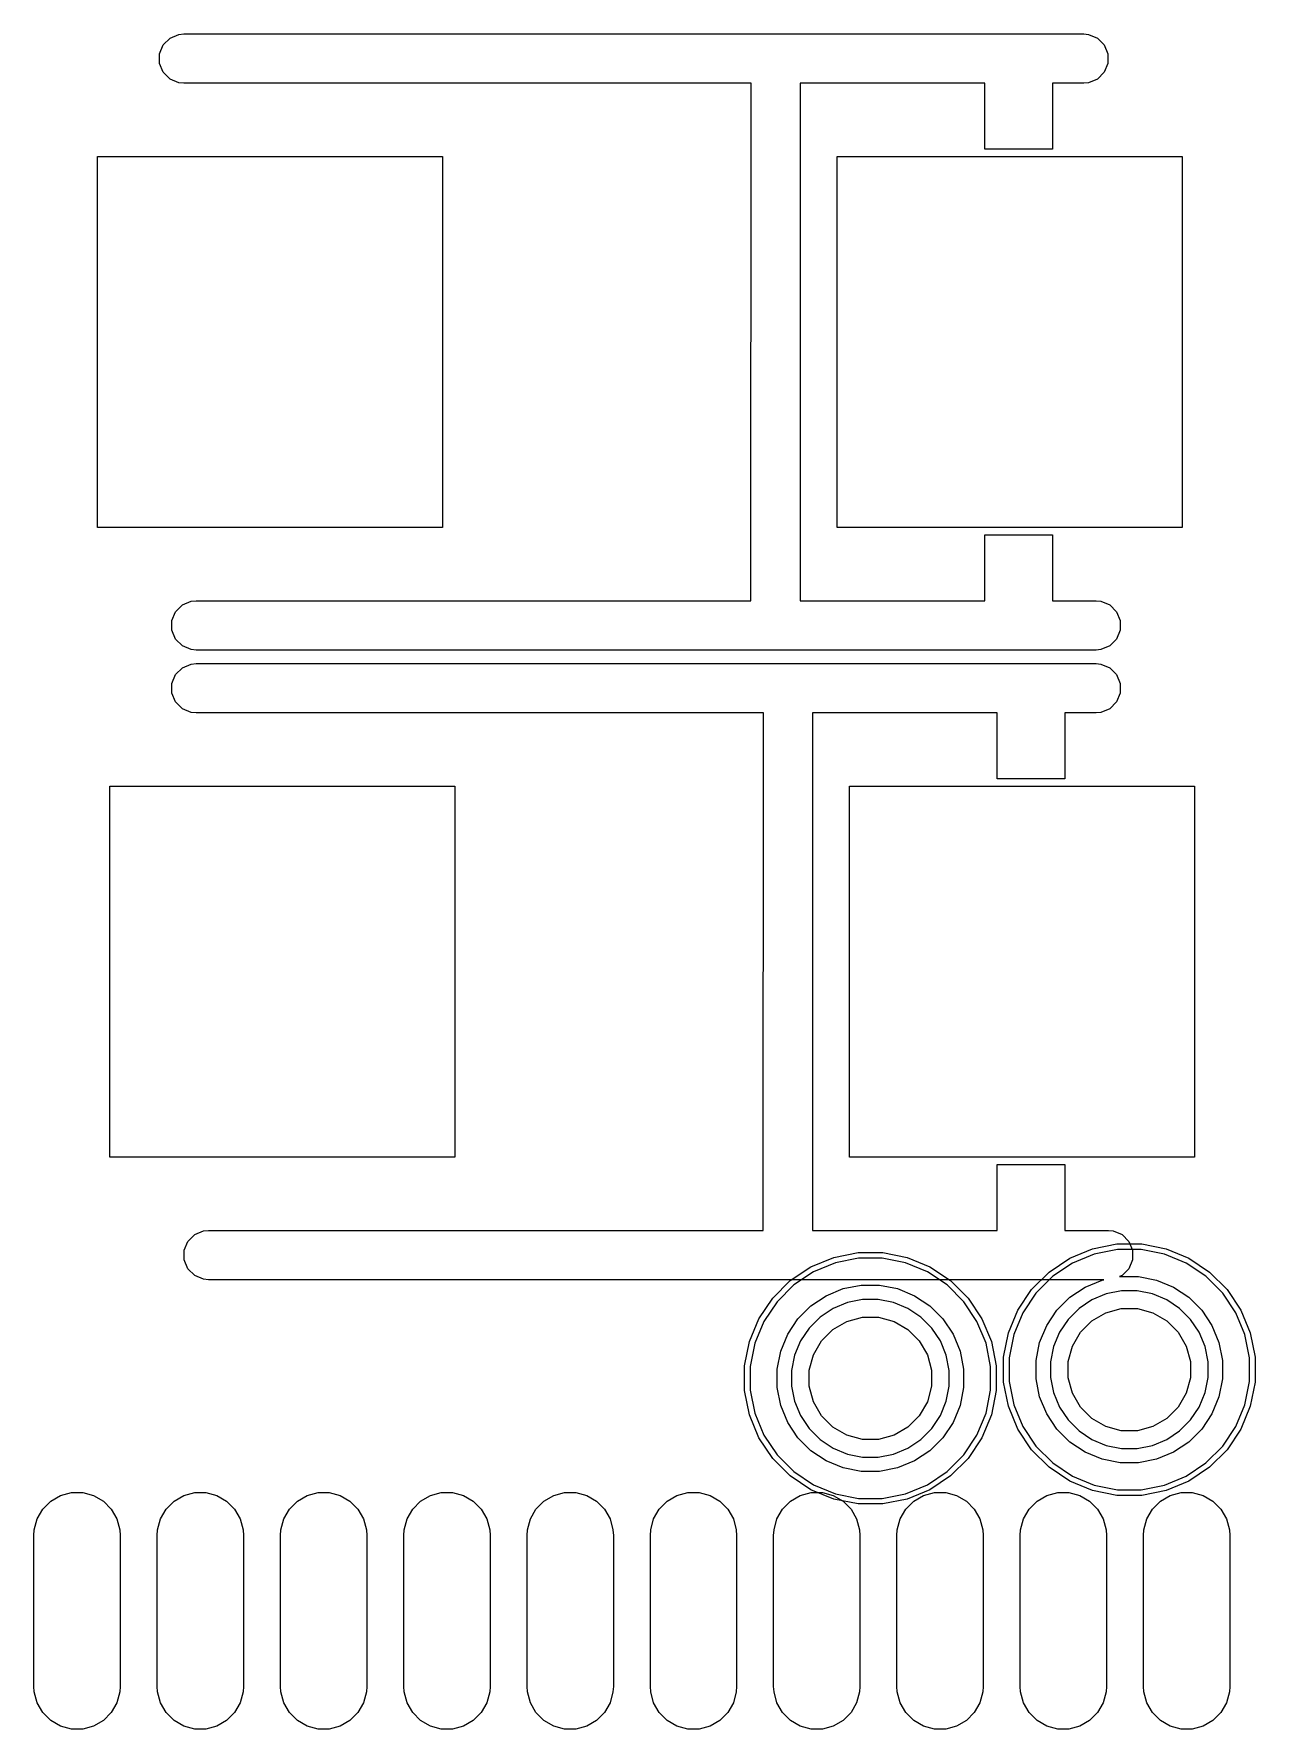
# Model space of a CAD drawing. Extents: x 76 to 193, y -170 to -23.
# Drawn here: x 145.38 to 155.28, y -130.95 to -117.2 of the extents above; entities that cross this region are included whole.
import ezdxf

# ---------------------------------------------------------------- set-up
doc = ezdxf.new("R2010")
doc.units = 0
doc.layers.add('BLACK', color=7, linetype='CONTINUOUS')

msp = doc.modelspace()

# ---------------------------------------------------------------- linework, layer by layer
at = {"layer": 'BLACK', "linetype": 'Continuous'}
for p, q in [((146.483386, -117.229276), (146.555482, -117.199413)), ((146.555482, -117.199413), (146.5945, -117.19557)), ((146.5945, -117.19557), (153.8945, -117.19557)), ((153.8945, -117.19557), (153.933518, -117.199413)), ((153.933518, -117.199413), (154.005614, -117.229276)), ((146.398343, -117.356552), (146.428206, -117.284456)), ((146.428206, -117.284456), (146.483386, -117.229276)), ((154.005614, -117.229276), (154.060794, -117.284456)), ((154.060794, -117.284456), (154.090657, -117.356552)), ((146.398343, -117.434588), (146.398343, -117.356552)), ((146.428206, -117.506684), (146.398343, -117.434588)), ((154.090657, -117.434588), (154.060794, -117.506684)), ((154.090657, -117.356552), (154.090657, -117.434588)), ((146.483386, -117.561864), (146.428206, -117.506684)), ((146.555482, -117.591727), (146.483386, -117.561864)), ((146.5945, -117.59557), (146.555482, -117.591727)), ((151.195935, -117.59557), (146.5945, -117.59557)), ((151.194565, -121.79557), (151.195935, -117.59557)), ((151.595935, -117.59557), (151.594565, -121.79557)), ((153.0925, -117.59557), (151.595935, -117.59557)), ((153.0925, -118.13057), (153.0925, -117.59557)), ((153.8945, -117.59557), (153.6425, -117.59557)), ((153.6425, -117.59557), (153.6425, -118.13057)), ((153.933518, -117.591727), (153.8945, -117.59557)), ((154.005614, -117.561864), (153.933518, -117.591727)), ((154.060794, -117.506684), (154.005614, -117.561864)), ((153.6425, -118.13057), (153.0925, -118.13057)), ((145.895, -121.20057), (145.895, -118.19057)), ((145.895, -118.19057), (148.694, -118.19057)), ((145.895, -121.20057), (145.895, -118.19057)), ((145.895, -118.19057), (148.694, -118.19057)), ((148.694, -118.19057), (148.694, -121.20057)), ((148.694, -118.19057), (148.694, -121.20057)), ((151.895, -121.20057), (151.895, -118.19057)), ((151.895, -118.19057), (154.694, -118.19057)), ((151.895, -121.20057), (151.895, -118.19057)), ((151.895, -118.19057), (154.694, -118.19057)), ((154.694, -118.19057), (154.694, -121.20057)), ((154.694, -118.19057), (154.694, -121.20057)), ((148.694, -121.20057), (145.895, -121.20057)), ((148.694, -121.20057), (145.895, -121.20057)), ((154.694, -121.20057), (151.895, -121.20057)), ((154.694, -121.20057), (151.895, -121.20057)), ((153.0925, -121.79557), (153.0925, -121.26057)), ((153.0925, -121.26057), (153.6425, -121.26057)), ((153.6425, -121.26057), (153.6425, -121.79557)), ((146.498343, -121.956552), (146.528206, -121.884456)), ((146.528206, -121.884456), (146.583386, -121.829276)), ((146.583386, -121.829276), (146.655482, -121.799413)), ((146.655482, -121.799413), (146.6945, -121.79557)), ((146.6945, -121.79557), (151.194565, -121.79557)), ((151.594565, -121.79557), (153.0925, -121.79557)), ((153.6425, -121.79557), (153.9945, -121.79557)), ((153.9945, -121.79557), (154.033518, -121.799413)), ((154.033518, -121.799413), (154.105614, -121.829276)), ((154.105614, -121.829276), (154.160794, -121.884456)), ((154.160794, -121.884456), (154.190657, -121.956552)), ((146.498343, -122.034588), (146.498343, -121.956552)), ((154.190657, -121.956552), (154.190657, -122.034588)), ((146.528206, -122.106684), (146.498343, -122.034588)), ((146.583386, -122.161864), (146.528206, -122.106684)), ((146.655482, -122.191727), (146.583386, -122.161864)), ((154.105614, -122.161864), (154.033518, -122.191727)), ((154.160794, -122.106684), (154.105614, -122.161864)), ((154.190657, -122.034588), (154.160794, -122.106684)), ((146.6945, -122.19557), (146.655482, -122.191727)), ((153.9945, -122.19557), (146.6945, -122.19557)), ((154.033518, -122.191727), (153.9945, -122.19557)), ((146.498343, -122.466552), (146.528206, -122.394456)), ((146.528206, -122.394456), (146.583386, -122.339276)), ((146.583386, -122.339276), (146.655482, -122.309413)), ((146.655482, -122.309413), (146.6945, -122.30557)), ((146.6945, -122.30557), (153.9945, -122.30557)), ((153.9945, -122.30557), (154.033518, -122.309413)), ((154.033518, -122.309413), (154.105614, -122.339276)), ((154.105614, -122.339276), (154.160794, -122.394456)), ((154.160794, -122.394456), (154.190657, -122.466552)), ((146.498343, -122.544588), (146.498343, -122.466552)), ((146.528206, -122.616684), (146.498343, -122.544588)), ((154.190657, -122.544588), (154.160794, -122.616684)), ((154.190657, -122.466552), (154.190657, -122.544588)), ((146.583386, -122.671864), (146.528206, -122.616684)), ((146.655482, -122.701727), (146.583386, -122.671864)), ((146.6945, -122.70557), (146.655482, -122.701727)), ((151.295935, -122.70557), (146.6945, -122.70557)), ((151.294565, -126.90557), (151.295935, -122.70557)), ((151.695935, -122.70557), (151.694565, -126.90557)), ((153.1925, -122.70557), (151.695935, -122.70557)), ((153.1925, -123.24057), (153.1925, -122.70557)), ((153.9945, -122.70557), (153.7425, -122.70557)), ((153.7425, -122.70557), (153.7425, -123.24057)), ((154.033518, -122.701727), (153.9945, -122.70557)), ((154.105614, -122.671864), (154.033518, -122.701727)), ((154.160794, -122.616684), (154.105614, -122.671864)), ((153.7425, -123.24057), (153.1925, -123.24057)), ((145.995, -126.31057), (145.995, -123.30057)), ((145.995, -123.30057), (148.794, -123.30057)), ((145.995, -126.31057), (145.995, -123.30057)), ((145.995, -123.30057), (148.794, -123.30057)), ((148.794, -123.30057), (148.794, -126.31057)), ((148.794, -123.30057), (148.794, -126.31057)), ((151.995, -126.31057), (151.995, -123.30057)), ((151.995, -123.30057), (154.794, -123.30057)), ((151.995, -126.31057), (151.995, -123.30057)), ((151.995, -123.30057), (154.794, -123.30057)), ((154.794, -123.30057), (154.794, -126.31057)), ((154.794, -123.30057), (154.794, -126.31057)), ((148.794, -126.31057), (145.995, -126.31057)), ((148.794, -126.31057), (145.995, -126.31057)), ((154.794, -126.31057), (151.995, -126.31057)), ((154.794, -126.31057), (151.995, -126.31057)), ((153.1925, -126.90557), (153.1925, -126.37057)), ((153.1925, -126.37057), (153.7425, -126.37057)), ((153.7425, -126.37057), (153.7425, -126.90557)), ((146.628206, -126.994456), (146.683386, -126.939276)), ((146.683386, -126.939276), (146.755482, -126.909413)), ((146.755482, -126.909413), (146.7945, -126.90557)), ((146.7945, -126.90557), (151.294565, -126.90557)), ((151.694565, -126.90557), (153.1925, -126.90557)), ((153.7425, -126.90557), (154.0945, -126.90557)), ((154.0945, -126.90557), (154.133518, -126.909413)), ((154.133518, -126.909413), (154.205614, -126.939276)), ((154.205614, -126.939276), (154.260794, -126.994456)), ((146.598343, -127.066552), (146.628206, -126.994456)), ((146.598343, -127.144588), (146.598343, -127.066552)), ((151.866958, -127.124706), (152.064032, -127.085506)), ((152.064032, -127.085506), (152.264968, -127.085506)), ((152.264968, -127.085506), (152.462042, -127.124706)), ((153.781318, -127.131601), (153.966958, -127.054706)), ((153.980103, -127.098038), (153.802664, -127.171536)), ((153.966958, -127.054706), (154.164032, -127.015506)), ((154.168471, -127.06057), (153.980103, -127.098038)), ((154.164032, -127.015506), (154.364968, -127.015506)), ((154.360529, -127.06057), (154.168471, -127.06057)), ((154.260794, -126.994456), (154.290657, -127.066552)), ((154.290657, -127.066552), (154.290657, -127.144588)), ((154.548897, -127.098038), (154.360529, -127.06057)), ((154.364968, -127.015506), (154.562042, -127.054706)), ((154.726336, -127.171536), (154.548897, -127.098038)), ((154.562042, -127.054706), (154.747682, -127.131601)), ((146.628206, -127.216684), (146.598343, -127.144588)), ((146.683386, -127.271864), (146.628206, -127.216684)), ((151.514247, -127.313234), (151.681318, -127.201601)), ((151.702664, -127.241536), (151.542973, -127.348238)), ((151.681318, -127.201601), (151.866958, -127.124706)), ((151.880103, -127.168038), (151.702664, -127.241536)), ((152.068471, -127.13057), (151.880103, -127.168038)), ((152.260529, -127.13057), (152.068471, -127.13057)), ((152.448897, -127.168038), (152.260529, -127.13057)), ((152.626336, -127.241536), (152.448897, -127.168038)), ((152.462042, -127.124706), (152.647682, -127.201601)), ((152.786027, -127.348238), (152.626336, -127.241536)), ((152.647682, -127.201601), (152.814753, -127.313234)), ((153.472164, -127.385317), (153.614247, -127.243234)), ((153.614247, -127.243234), (153.781318, -127.131601)), ((153.802664, -127.171536), (153.642973, -127.278238)), ((154.260794, -127.216684), (154.205614, -127.271864)), ((154.290657, -127.144588), (154.260794, -127.216684)), ((154.886027, -127.278238), (154.726336, -127.171536)), ((154.747682, -127.131601), (154.914753, -127.243234)), ((154.914753, -127.243234), (155.056836, -127.385317)), ((146.755482, -127.301727), (146.683386, -127.271864)), ((146.7945, -127.30557), (146.755482, -127.301727)), ((154.057584, -127.30557), (146.7945, -127.30557)), ((151.372164, -127.455317), (151.514247, -127.313234)), ((151.542973, -127.348238), (151.407168, -127.484043)), ((151.806238, -127.43531), (151.943884, -127.378295)), ((151.943884, -127.378295), (152.090007, -127.34923)), ((152.090007, -127.34923), (152.238993, -127.34923)), ((152.238993, -127.34923), (152.385116, -127.378295)), ((152.385116, -127.378295), (152.522762, -127.43531)), ((152.921832, -127.484043), (152.786027, -127.348238)), ((152.814753, -127.313234), (152.956836, -127.455317)), ((153.360531, -127.552388), (153.472164, -127.385317)), ((153.642973, -127.278238), (153.507168, -127.414043)), ((153.782361, -127.448082), (153.906238, -127.36531)), ((153.906238, -127.36531), (154.043884, -127.308295)), ((154.043884, -127.308295), (154.057584, -127.30557)), ((154.205614, -127.271864), (154.18582, -127.280062)), ((154.18582, -127.280062), (154.190007, -127.27923)), ((154.190007, -127.27923), (154.338993, -127.27923)), ((154.338993, -127.27923), (154.485116, -127.308295)), ((154.485116, -127.308295), (154.622762, -127.36531)), ((154.622762, -127.36531), (154.746639, -127.448082)), ((155.021832, -127.414043), (154.886027, -127.278238)), ((155.056836, -127.385317), (155.168469, -127.552388)), ((151.260531, -127.622388), (151.372164, -127.455317)), ((151.407168, -127.484043), (151.300466, -127.643734)), ((151.577012, -127.623431), (151.682361, -127.518082)), ((151.682361, -127.518082), (151.806238, -127.43531)), ((151.977819, -127.490165), (151.861346, -127.538409)), ((152.101465, -127.46557), (151.977819, -127.490165)), ((152.227535, -127.46557), (152.101465, -127.46557)), ((152.351181, -127.490165), (152.227535, -127.46557)), ((152.467654, -127.538409), (152.351181, -127.490165)), ((152.522762, -127.43531), (152.646639, -127.518082)), ((152.646639, -127.518082), (152.751988, -127.623431)), ((153.028534, -127.643734), (152.921832, -127.484043)), ((152.956836, -127.455317), (153.068469, -127.622388)), ((153.507168, -127.414043), (153.400466, -127.573734)), ((153.677012, -127.553431), (153.782361, -127.448082)), ((153.961346, -127.468409), (153.856524, -127.538449)), ((154.077819, -127.420165), (153.961346, -127.468409)), ((154.201465, -127.39557), (154.077819, -127.420165)), ((154.327535, -127.39557), (154.201465, -127.39557)), ((154.451181, -127.420165), (154.327535, -127.39557)), ((154.567654, -127.468409), (154.451181, -127.420165)), ((154.672476, -127.538449), (154.567654, -127.468409)), ((154.746639, -127.448082), (154.851988, -127.553431)), ((155.128534, -127.573734), (155.021832, -127.414043)), ((151.183636, -127.808028), (151.260531, -127.622388)), ((151.300466, -127.643734), (151.226968, -127.821173)), ((151.49424, -127.747308), (151.577012, -127.623431)), ((151.756524, -127.608449), (151.667379, -127.697594)), ((151.861346, -127.538409), (151.756524, -127.608449)), ((151.860119, -127.708893), (151.973158, -127.64363)), ((151.973158, -127.64363), (152.099237, -127.609848)), ((152.099237, -127.609848), (152.229763, -127.609848)), ((152.229763, -127.609848), (152.355842, -127.64363)), ((152.355842, -127.64363), (152.468881, -127.708893)), ((152.572476, -127.608449), (152.467654, -127.538409)), ((152.661621, -127.697594), (152.572476, -127.608449)), ((152.751988, -127.623431), (152.83476, -127.747308)), ((153.102032, -127.821173), (153.028534, -127.643734)), ((153.068469, -127.622388), (153.145364, -127.808028)), ((153.283636, -127.738028), (153.360531, -127.552388)), ((153.400466, -127.573734), (153.326968, -127.751173)), ((153.59424, -127.677308), (153.677012, -127.553431)), ((153.767379, -127.627594), (153.697339, -127.732416)), ((153.856524, -127.538449), (153.767379, -127.627594)), ((153.867823, -127.731189), (153.960119, -127.638893)), ((153.960119, -127.638893), (154.073158, -127.57363)), ((154.073158, -127.57363), (154.199237, -127.539848)), ((154.199237, -127.539848), (154.329763, -127.539848)), ((154.329763, -127.539848), (154.455842, -127.57363)), ((154.455842, -127.57363), (154.568881, -127.638893)), ((154.568881, -127.638893), (154.661177, -127.731189)), ((154.761621, -127.627594), (154.672476, -127.538449)), ((154.831661, -127.732416), (154.761621, -127.627594)), ((154.851988, -127.553431), (154.93476, -127.677308)), ((155.202032, -127.751173), (155.128534, -127.573734)), ((155.168469, -127.552388), (155.245364, -127.738028)), ((151.437225, -127.884954), (151.49424, -127.747308)), ((151.597339, -127.802416), (151.549095, -127.918889)), ((151.667379, -127.697594), (151.597339, -127.802416)), ((151.70256, -127.914228), (151.767823, -127.801189)), ((151.767823, -127.801189), (151.860119, -127.708893)), ((152.468881, -127.708893), (152.561177, -127.801189)), ((152.561177, -127.801189), (152.62644, -127.914228)), ((152.731661, -127.802416), (152.661621, -127.697594)), ((152.779905, -127.918889), (152.731661, -127.802416)), ((152.83476, -127.747308), (152.891775, -127.884954)), ((153.244436, -127.935102), (153.283636, -127.738028)), ((153.326968, -127.751173), (153.2895, -127.939541)), ((153.537225, -127.814954), (153.59424, -127.677308)), ((153.697339, -127.732416), (153.649095, -127.848889)), ((153.80256, -127.844228), (153.867823, -127.731189)), ((154.661177, -127.731189), (154.72644, -127.844228)), ((154.879905, -127.848889), (154.831661, -127.732416)), ((154.93476, -127.677308), (154.991775, -127.814954)), ((155.2395, -127.939541), (155.202032, -127.751173)), ((155.245364, -127.738028), (155.284564, -127.935102)), ((151.144436, -128.005102), (151.183636, -127.808028)), ((151.226968, -127.821173), (151.1895, -128.009541)), ((151.40816, -128.031077), (151.437225, -127.884954)), ((151.549095, -127.918889), (151.5245, -128.042535)), ((151.668778, -128.040307), (151.70256, -127.914228)), ((152.62644, -127.914228), (152.660222, -128.040307)), ((152.8045, -128.042535), (152.779905, -127.918889)), ((152.891775, -127.884954), (152.92084, -128.031077)), ((153.1395, -128.009541), (153.102032, -127.821173)), ((153.145364, -127.808028), (153.184564, -128.005102)), ((153.244436, -127.939541), (153.244436, -127.935102)), ((153.244436, -128.136038), (153.244436, -127.939541)), ((153.2895, -127.939541), (153.2895, -128.131599)), ((153.50816, -127.961077), (153.537225, -127.814954)), ((153.649095, -127.848889), (153.6245, -127.972535)), ((153.768778, -127.970307), (153.80256, -127.844228)), ((154.72644, -127.844228), (154.760222, -127.970307)), ((154.9045, -127.972535), (154.879905, -127.848889)), ((154.991775, -127.814954), (155.02084, -127.961077)), ((155.2395, -128.131599), (155.2395, -127.939541)), ((155.284564, -127.935102), (155.284564, -128.136038)), ((151.144436, -128.009541), (151.144436, -128.005102)), ((151.144436, -128.206038), (151.144436, -128.009541)), ((151.1895, -128.009541), (151.1895, -128.201599)), ((151.40816, -128.042535), (151.40816, -128.031077)), ((151.40816, -128.180063), (151.40816, -128.042535)), ((151.5245, -128.042535), (151.5245, -128.168605)), ((151.668778, -128.170833), (151.668778, -128.040307)), ((152.660222, -128.040307), (152.660222, -128.170833)), ((152.8045, -128.168605), (152.8045, -128.042535)), ((152.92084, -128.031077), (152.92084, -128.180063)), ((153.1395, -128.201599), (153.1395, -128.009541)), ((153.184564, -128.005102), (153.184564, -128.206038)), ((153.50816, -127.972535), (153.50816, -127.961077)), ((153.50816, -128.110063), (153.50816, -127.972535)), ((153.6245, -127.972535), (153.6245, -128.098605)), ((153.768778, -128.100833), (153.768778, -127.970307)), ((154.760222, -127.970307), (154.760222, -128.100833)), ((154.9045, -128.098605), (154.9045, -127.972535)), ((155.02084, -127.961077), (155.02084, -128.110063)), ((151.183636, -128.403112), (151.144436, -128.206038)), ((151.1895, -128.201599), (151.226968, -128.389967)), ((151.437225, -128.326186), (151.40816, -128.180063)), ((151.5245, -128.168605), (151.549095, -128.292251)), ((151.70256, -128.296912), (151.668778, -128.170833)), ((152.660222, -128.170833), (152.62644, -128.296912)), ((152.779905, -128.292251), (152.8045, -128.168605)), ((152.92084, -128.180063), (152.891775, -128.326186)), ((153.102032, -128.389967), (153.1395, -128.201599)), ((153.184564, -128.206038), (153.145364, -128.403112)), ((153.283636, -128.333112), (153.244436, -128.136038)), ((153.2895, -128.131599), (153.326968, -128.319967)), ((153.537225, -128.256186), (153.50816, -128.110063)), ((153.6245, -128.098605), (153.649095, -128.222251)), ((153.80256, -128.226912), (153.768778, -128.100833)), ((154.760222, -128.100833), (154.72644, -128.226912)), ((154.879905, -128.222251), (154.9045, -128.098605)), ((155.02084, -128.110063), (154.991775, -128.256186)), ((155.202032, -128.319967), (155.2395, -128.131599)), ((155.284564, -128.136038), (155.245364, -128.333112)), ((151.49424, -128.463832), (151.437225, -128.326186)), ((151.549095, -128.292251), (151.597339, -128.408724)), ((151.767823, -128.409951), (151.70256, -128.296912)), ((152.62644, -128.296912), (152.561177, -128.409951)), ((152.731661, -128.408724), (152.779905, -128.292251)), ((152.891775, -128.326186), (152.83476, -128.463832)), ((153.360531, -128.518752), (153.283636, -128.333112)), ((153.326968, -128.319967), (153.400466, -128.497406)), ((153.59424, -128.393832), (153.537225, -128.256186)), ((153.649095, -128.222251), (153.697339, -128.338724)), ((153.697339, -128.338724), (153.767379, -128.443546)), ((153.867823, -128.339951), (153.80256, -128.226912)), ((153.960119, -128.432247), (153.867823, -128.339951)), ((154.661177, -128.339951), (154.568881, -128.432247)), ((154.72644, -128.226912), (154.661177, -128.339951)), ((154.761621, -128.443546), (154.831661, -128.338724)), ((154.831661, -128.338724), (154.879905, -128.222251)), ((154.991775, -128.256186), (154.93476, -128.393832)), ((155.128534, -128.497406), (155.202032, -128.319967)), ((155.245364, -128.333112), (155.168469, -128.518752)), ((151.260531, -128.588752), (151.183636, -128.403112)), ((151.226968, -128.389967), (151.300466, -128.567406)), ((151.577012, -128.587709), (151.49424, -128.463832)), ((151.597339, -128.408724), (151.667379, -128.513546)), ((151.860119, -128.502247), (151.767823, -128.409951)), ((152.561177, -128.409951), (152.468881, -128.502247)), ((152.661621, -128.513546), (152.731661, -128.408724)), ((152.83476, -128.463832), (152.751988, -128.587709)), ((153.028534, -128.567406), (153.102032, -128.389967)), ((153.145364, -128.403112), (153.068469, -128.588752)), ((153.677012, -128.517709), (153.59424, -128.393832)), ((153.767379, -128.443546), (153.856524, -128.532691)), ((154.073158, -128.49751), (153.960119, -128.432247)), ((154.568881, -128.432247), (154.455842, -128.49751)), ((154.672476, -128.532691), (154.761621, -128.443546)), ((154.93476, -128.393832), (154.851988, -128.517709)), ((151.372164, -128.755823), (151.260531, -128.588752)), ((151.300466, -128.567406), (151.407168, -128.727097)), ((151.682361, -128.693058), (151.577012, -128.587709)), ((151.667379, -128.513546), (151.756524, -128.602691)), ((151.756524, -128.602691), (151.861346, -128.672731)), ((151.973158, -128.56751), (151.860119, -128.502247)), ((152.099237, -128.601292), (151.973158, -128.56751)), ((152.229763, -128.601292), (152.099237, -128.601292)), ((152.355842, -128.56751), (152.229763, -128.601292)), ((152.468881, -128.502247), (152.355842, -128.56751)), ((152.467654, -128.672731), (152.572476, -128.602691)), ((152.572476, -128.602691), (152.661621, -128.513546)), ((152.751988, -128.587709), (152.646639, -128.693058)), ((152.921832, -128.727097), (153.028534, -128.567406)), ((153.068469, -128.588752), (152.956836, -128.755823)), ((153.472164, -128.685823), (153.360531, -128.518752)), ((153.400466, -128.497406), (153.507168, -128.657097)), ((153.782361, -128.623058), (153.677012, -128.517709)), ((153.906238, -128.70583), (153.782361, -128.623058)), ((153.856524, -128.532691), (153.961346, -128.602731)), ((153.961346, -128.602731), (154.077819, -128.650975)), ((154.199237, -128.531292), (154.073158, -128.49751)), ((154.329763, -128.531292), (154.199237, -128.531292)), ((154.455842, -128.49751), (154.329763, -128.531292)), ((154.451181, -128.650975), (154.567654, -128.602731)), ((154.567654, -128.602731), (154.672476, -128.532691)), ((154.746639, -128.623058), (154.622762, -128.70583)), ((154.851988, -128.517709), (154.746639, -128.623058)), ((155.021832, -128.657097), (155.128534, -128.497406)), ((155.168469, -128.518752), (155.056836, -128.685823)), ((151.514247, -128.897906), (151.372164, -128.755823)), ((151.407168, -128.727097), (151.542973, -128.862902)), ((151.806238, -128.77583), (151.682361, -128.693058)), ((151.861346, -128.672731), (151.977819, -128.720975)), ((151.977819, -128.720975), (152.101465, -128.74557)), ((152.101465, -128.74557), (152.227535, -128.74557)), ((152.227535, -128.74557), (152.351181, -128.720975)), ((152.351181, -128.720975), (152.467654, -128.672731)), ((152.646639, -128.693058), (152.522762, -128.77583)), ((152.786027, -128.862902), (152.921832, -128.727097)), ((152.956836, -128.755823), (152.814753, -128.897906)), ((153.614247, -128.827906), (153.472164, -128.685823)), ((153.507168, -128.657097), (153.642973, -128.792902)), ((154.043884, -128.762845), (153.906238, -128.70583)), ((154.190007, -128.79191), (154.043884, -128.762845)), ((154.077819, -128.650975), (154.201465, -128.67557)), ((154.201465, -128.67557), (154.327535, -128.67557)), ((154.327535, -128.67557), (154.451181, -128.650975)), ((154.485116, -128.762845), (154.338993, -128.79191)), ((154.622762, -128.70583), (154.485116, -128.762845)), ((154.886027, -128.792902), (155.021832, -128.657097)), ((155.056836, -128.685823), (154.914753, -128.827906)), ((151.681318, -129.009539), (151.514247, -128.897906)), ((151.542973, -128.862902), (151.702664, -128.969604)), ((151.943884, -128.832845), (151.806238, -128.77583)), ((152.090007, -128.86191), (151.943884, -128.832845)), ((152.238993, -128.86191), (152.090007, -128.86191)), ((152.385116, -128.832845), (152.238993, -128.86191)), ((152.522762, -128.77583), (152.385116, -128.832845)), ((152.626336, -128.969604), (152.786027, -128.862902)), ((152.814753, -128.897906), (152.647682, -129.009539)), ((153.781318, -128.939539), (153.614247, -128.827906)), ((153.642973, -128.792902), (153.802664, -128.899604)), ((153.802664, -128.899604), (153.980103, -128.973102)), ((154.338993, -128.79191), (154.190007, -128.79191)), ((154.548897, -128.973102), (154.726336, -128.899604)), ((154.726336, -128.899604), (154.886027, -128.792902)), ((154.914753, -128.827906), (154.747682, -128.939539)), ((145.595561, -129.057212), (145.683816, -129.033564)), ((145.595561, -129.057212), (145.683816, -129.033564)), ((145.683816, -129.033564), (145.775184, -129.033564)), ((145.683816, -129.033564), (145.775184, -129.033564)), ((145.775184, -129.033564), (145.863439, -129.057212)), ((145.775184, -129.033564), (145.863439, -129.057212)), ((146.595561, -129.057212), (146.683816, -129.033564)), ((146.595561, -129.057212), (146.683816, -129.033564)), ((146.683816, -129.033564), (146.775184, -129.033564)), ((146.683816, -129.033564), (146.775184, -129.033564)), ((146.775184, -129.033564), (146.863439, -129.057212)), ((146.775184, -129.033564), (146.863439, -129.057212)), ((147.595561, -129.057212), (147.683816, -129.033564)), ((147.595561, -129.057212), (147.683816, -129.033564)), ((147.683816, -129.033564), (147.775184, -129.033564)), ((147.683816, -129.033564), (147.775184, -129.033564)), ((147.775184, -129.033564), (147.863439, -129.057212)), ((147.775184, -129.033564), (147.863439, -129.057212)), ((148.595561, -129.057212), (148.683816, -129.033564)), ((148.595561, -129.057212), (148.683816, -129.033564)), ((148.683816, -129.033564), (148.775184, -129.033564)), ((148.683816, -129.033564), (148.775184, -129.033564)), ((148.775184, -129.033564), (148.863439, -129.057212)), ((148.775184, -129.033564), (148.863439, -129.057212)), ((149.595561, -129.057212), (149.683816, -129.033564)), ((149.595561, -129.057212), (149.683816, -129.033564)), ((149.683816, -129.033564), (149.775184, -129.033564)), ((149.683816, -129.033564), (149.775184, -129.033564)), ((149.775184, -129.033564), (149.863439, -129.057212)), ((149.775184, -129.033564), (149.863439, -129.057212)), ((150.595561, -129.057212), (150.683816, -129.033564)), ((150.595561, -129.057212), (150.683816, -129.033564)), ((150.683816, -129.033564), (150.775184, -129.033564)), ((150.683816, -129.033564), (150.775184, -129.033564)), ((150.775184, -129.033564), (150.863439, -129.057212)), ((150.775184, -129.033564), (150.863439, -129.057212)), ((151.595561, -129.057212), (151.683816, -129.033564)), ((151.595561, -129.057212), (151.683816, -129.033564)), ((151.866958, -129.086434), (151.681318, -129.009539)), ((151.683816, -129.033564), (151.775184, -129.033564)), ((151.683816, -129.033564), (151.775184, -129.033564)), ((151.702664, -128.969604), (151.880103, -129.043102)), ((151.775184, -129.033564), (151.863439, -129.057212)), ((151.775184, -129.033564), (151.863439, -129.057212)), ((152.448897, -129.043102), (152.626336, -128.969604)), ((152.647682, -129.009539), (152.462042, -129.086434)), ((152.595561, -129.057212), (152.683816, -129.033564)), ((152.595561, -129.057212), (152.683816, -129.033564)), ((152.683816, -129.033564), (152.775184, -129.033564)), ((152.683816, -129.033564), (152.775184, -129.033564)), ((152.775184, -129.033564), (152.863439, -129.057212)), ((152.775184, -129.033564), (152.863439, -129.057212)), ((153.595561, -129.057212), (153.683816, -129.033564)), ((153.595561, -129.057212), (153.683816, -129.033564)), ((153.683816, -129.033564), (153.775184, -129.033564)), ((153.683816, -129.033564), (153.775184, -129.033564)), ((153.775184, -129.033564), (153.863439, -129.057212)), ((153.775184, -129.033564), (153.863439, -129.057212)), ((153.966958, -129.016434), (153.781318, -128.939539)), ((154.164032, -129.055634), (153.966958, -129.016434)), ((153.980103, -128.973102), (154.168471, -129.01057)), ((154.168471, -129.01057), (154.360529, -129.01057)), ((154.360529, -129.01057), (154.548897, -128.973102)), ((154.562042, -129.016434), (154.364968, -129.055634)), ((154.747682, -128.939539), (154.562042, -129.016434)), ((154.595561, -129.057212), (154.683816, -129.033564)), ((154.595561, -129.057212), (154.683816, -129.033564)), ((154.683816, -129.033564), (154.775184, -129.033564)), ((154.683816, -129.033564), (154.775184, -129.033564)), ((154.775184, -129.033564), (154.863439, -129.057212)), ((154.775184, -129.033564), (154.863439, -129.057212)), ((145.406142, -129.246631), (145.451826, -129.167503)), ((145.406142, -129.246631), (145.451826, -129.167503)), ((145.451826, -129.167503), (145.516433, -129.102896)), ((145.451826, -129.167503), (145.516433, -129.102896)), ((145.516433, -129.102896), (145.595561, -129.057212)), ((145.516433, -129.102896), (145.595561, -129.057212)), ((145.863439, -129.057212), (145.942567, -129.102896)), ((145.863439, -129.057212), (145.942567, -129.102896)), ((145.942567, -129.102896), (146.007174, -129.167503)), ((145.942567, -129.102896), (146.007174, -129.167503)), ((146.007174, -129.167503), (146.052858, -129.246631)), ((146.007174, -129.167503), (146.052858, -129.246631)), ((146.406142, -129.246631), (146.451826, -129.167503)), ((146.406142, -129.246631), (146.451826, -129.167503)), ((146.451826, -129.167503), (146.516433, -129.102896)), ((146.451826, -129.167503), (146.516433, -129.102896)), ((146.516433, -129.102896), (146.595561, -129.057212)), ((146.516433, -129.102896), (146.595561, -129.057212)), ((146.863439, -129.057212), (146.942567, -129.102896)), ((146.863439, -129.057212), (146.942567, -129.102896)), ((146.942567, -129.102896), (147.007174, -129.167503)), ((146.942567, -129.102896), (147.007174, -129.167503)), ((147.007174, -129.167503), (147.052858, -129.246631)), ((147.007174, -129.167503), (147.052858, -129.246631)), ((147.406142, -129.246631), (147.451826, -129.167503)), ((147.406142, -129.246631), (147.451826, -129.167503)), ((147.451826, -129.167503), (147.516433, -129.102896)), ((147.451826, -129.167503), (147.516433, -129.102896)), ((147.516433, -129.102896), (147.595561, -129.057212)), ((147.516433, -129.102896), (147.595561, -129.057212)), ((147.863439, -129.057212), (147.942567, -129.102896)), ((147.863439, -129.057212), (147.942567, -129.102896)), ((147.942567, -129.102896), (148.007174, -129.167503)), ((147.942567, -129.102896), (148.007174, -129.167503)), ((148.007174, -129.167503), (148.052858, -129.246631)), ((148.007174, -129.167503), (148.052858, -129.246631)), ((148.406142, -129.246631), (148.451826, -129.167503)), ((148.406142, -129.246631), (148.451826, -129.167503)), ((148.451826, -129.167503), (148.516433, -129.102896)), ((148.451826, -129.167503), (148.516433, -129.102896)), ((148.516433, -129.102896), (148.595561, -129.057212)), ((148.516433, -129.102896), (148.595561, -129.057212)), ((148.863439, -129.057212), (148.942567, -129.102896)), ((148.863439, -129.057212), (148.942567, -129.102896)), ((148.942567, -129.102896), (149.007174, -129.167503)), ((148.942567, -129.102896), (149.007174, -129.167503)), ((149.007174, -129.167503), (149.052858, -129.246631)), ((149.007174, -129.167503), (149.052858, -129.246631)), ((149.406142, -129.246631), (149.451826, -129.167503)), ((149.406142, -129.246631), (149.451826, -129.167503)), ((149.451826, -129.167503), (149.516433, -129.102896)), ((149.451826, -129.167503), (149.516433, -129.102896)), ((149.516433, -129.102896), (149.595561, -129.057212)), ((149.516433, -129.102896), (149.595561, -129.057212)), ((149.863439, -129.057212), (149.942567, -129.102896)), ((149.863439, -129.057212), (149.942567, -129.102896)), ((149.942567, -129.102896), (150.007174, -129.167503)), ((149.942567, -129.102896), (150.007174, -129.167503)), ((150.007174, -129.167503), (150.052858, -129.246631)), ((150.007174, -129.167503), (150.052858, -129.246631)), ((150.406142, -129.246631), (150.451826, -129.167503)), ((150.406142, -129.246631), (150.451826, -129.167503)), ((150.451826, -129.167503), (150.516433, -129.102896)), ((150.451826, -129.167503), (150.516433, -129.102896)), ((150.516433, -129.102896), (150.595561, -129.057212)), ((150.516433, -129.102896), (150.595561, -129.057212)), ((150.863439, -129.057212), (150.942567, -129.102896)), ((150.863439, -129.057212), (150.942567, -129.102896)), ((150.942567, -129.102896), (151.007174, -129.167503)), ((150.942567, -129.102896), (151.007174, -129.167503)), ((151.007174, -129.167503), (151.052858, -129.246631)), ((151.007174, -129.167503), (151.052858, -129.246631)), ((151.406142, -129.246631), (151.451826, -129.167503)), ((151.406142, -129.246631), (151.451826, -129.167503)), ((151.451826, -129.167503), (151.516433, -129.102896)), ((151.451826, -129.167503), (151.516433, -129.102896)), ((151.516433, -129.102896), (151.595561, -129.057212)), ((151.516433, -129.102896), (151.595561, -129.057212)), ((151.863439, -129.057212), (151.942567, -129.102896)), ((151.863439, -129.057212), (151.942567, -129.102896)), ((152.064032, -129.125634), (151.866958, -129.086434)), ((151.880103, -129.043102), (152.068471, -129.08057)), ((151.942567, -129.102896), (152.007174, -129.167503)), ((151.942567, -129.102896), (152.007174, -129.167503)), ((152.007174, -129.167503), (152.052858, -129.246631)), ((152.007174, -129.167503), (152.052858, -129.246631)), ((152.264968, -129.125634), (152.064032, -129.125634)), ((152.068471, -129.08057), (152.260529, -129.08057)), ((152.260529, -129.08057), (152.448897, -129.043102)), ((152.462042, -129.086434), (152.264968, -129.125634)), ((152.406142, -129.246631), (152.451826, -129.167503)), ((152.406142, -129.246631), (152.451826, -129.167503)), ((152.451826, -129.167503), (152.516433, -129.102896)), ((152.451826, -129.167503), (152.516433, -129.102896)), ((152.516433, -129.102896), (152.595561, -129.057212)), ((152.516433, -129.102896), (152.595561, -129.057212)), ((152.863439, -129.057212), (152.942567, -129.102896)), ((152.863439, -129.057212), (152.942567, -129.102896)), ((152.942567, -129.102896), (153.007174, -129.167503)), ((152.942567, -129.102896), (153.007174, -129.167503)), ((153.007174, -129.167503), (153.052858, -129.246631)), ((153.007174, -129.167503), (153.052858, -129.246631)), ((153.406142, -129.246631), (153.451826, -129.167503)), ((153.406142, -129.246631), (153.451826, -129.167503)), ((153.451826, -129.167503), (153.516433, -129.102896)), ((153.451826, -129.167503), (153.516433, -129.102896)), ((153.516433, -129.102896), (153.595561, -129.057212)), ((153.516433, -129.102896), (153.595561, -129.057212)), ((153.863439, -129.057212), (153.942567, -129.102896)), ((153.863439, -129.057212), (153.942567, -129.102896)), ((153.942567, -129.102896), (154.007174, -129.167503)), ((153.942567, -129.102896), (154.007174, -129.167503)), ((154.007174, -129.167503), (154.052858, -129.246631)), ((154.007174, -129.167503), (154.052858, -129.246631)), ((154.364968, -129.055634), (154.164032, -129.055634)), ((154.406142, -129.246631), (154.451826, -129.167503)), ((154.406142, -129.246631), (154.451826, -129.167503)), ((154.451826, -129.167503), (154.516433, -129.102896)), ((154.451826, -129.167503), (154.516433, -129.102896)), ((154.516433, -129.102896), (154.595561, -129.057212)), ((154.516433, -129.102896), (154.595561, -129.057212)), ((154.863439, -129.057212), (154.942567, -129.102896)), ((154.863439, -129.057212), (154.942567, -129.102896)), ((154.942567, -129.102896), (155.007174, -129.167503)), ((154.942567, -129.102896), (155.007174, -129.167503)), ((155.007174, -129.167503), (155.052858, -129.246631)), ((155.007174, -129.167503), (155.052858, -129.246631)), ((145.382494, -129.334886), (145.406142, -129.246631)), ((145.382494, -129.334886), (145.406142, -129.246631)), ((146.052858, -129.246631), (146.076506, -129.334886)), ((146.052858, -129.246631), (146.076506, -129.334886)), ((146.382494, -129.334886), (146.406142, -129.246631)), ((146.382494, -129.334886), (146.406142, -129.246631)), ((147.052858, -129.246631), (147.076506, -129.334886)), ((147.052858, -129.246631), (147.076506, -129.334886)), ((147.382494, -129.334886), (147.406142, -129.246631)), ((147.382494, -129.334886), (147.406142, -129.246631)), ((148.052858, -129.246631), (148.076506, -129.334886)), ((148.052858, -129.246631), (148.076506, -129.334886)), ((148.382494, -129.334886), (148.406142, -129.246631)), ((148.382494, -129.334886), (148.406142, -129.246631)), ((149.052858, -129.246631), (149.076506, -129.334886)), ((149.052858, -129.246631), (149.076506, -129.334886)), ((149.382494, -129.334886), (149.406142, -129.246631)), ((149.382494, -129.334886), (149.406142, -129.246631)), ((150.052858, -129.246631), (150.076506, -129.334886)), ((150.052858, -129.246631), (150.076506, -129.334886)), ((150.382494, -129.334886), (150.406142, -129.246631)), ((150.382494, -129.334886), (150.406142, -129.246631)), ((151.052858, -129.246631), (151.076506, -129.334886)), ((151.052858, -129.246631), (151.076506, -129.334886)), ((151.382494, -129.334886), (151.406142, -129.246631)), ((151.382494, -129.334886), (151.406142, -129.246631)), ((152.052858, -129.246631), (152.076506, -129.334886)), ((152.052858, -129.246631), (152.076506, -129.334886)), ((152.382494, -129.334886), (152.406142, -129.246631)), ((152.382494, -129.334886), (152.406142, -129.246631)), ((153.052858, -129.246631), (153.076506, -129.334886)), ((153.052858, -129.246631), (153.076506, -129.334886)), ((153.382494, -129.334886), (153.406142, -129.246631)), ((153.382494, -129.334886), (153.406142, -129.246631)), ((154.052858, -129.246631), (154.076506, -129.334886)), ((154.052858, -129.246631), (154.076506, -129.334886)), ((154.382494, -129.334886), (154.406142, -129.246631)), ((154.382494, -129.334886), (154.406142, -129.246631)), ((155.052858, -129.246631), (155.076506, -129.334886)), ((155.052858, -129.246631), (155.076506, -129.334886)), ((145.3795, -129.38057), (145.382494, -129.334886)), ((145.3795, -129.38057), (145.382494, -129.334886)), ((145.3795, -130.60557), (145.3795, -129.38057)), ((145.3795, -130.60557), (145.3795, -129.38057)), ((146.076506, -129.334886), (146.0795, -129.38057)), ((146.076506, -129.334886), (146.0795, -129.38057)), ((146.0795, -129.38057), (146.0795, -130.60557)), ((146.0795, -129.38057), (146.0795, -130.60557)), ((146.3795, -129.38057), (146.382494, -129.334886)), ((146.3795, -129.38057), (146.382494, -129.334886)), ((146.3795, -130.60557), (146.3795, -129.38057)), ((146.3795, -130.60557), (146.3795, -129.38057)), ((147.076506, -129.334886), (147.0795, -129.38057)), ((147.076506, -129.334886), (147.0795, -129.38057)), ((147.0795, -129.38057), (147.0795, -130.60557)), ((147.0795, -129.38057), (147.0795, -130.60557)), ((147.3795, -129.38057), (147.382494, -129.334886)), ((147.3795, -129.38057), (147.382494, -129.334886)), ((147.3795, -130.60557), (147.3795, -129.38057)), ((147.3795, -130.60557), (147.3795, -129.38057)), ((148.076506, -129.334886), (148.0795, -129.38057)), ((148.076506, -129.334886), (148.0795, -129.38057)), ((148.0795, -129.38057), (148.0795, -130.60557)), ((148.0795, -129.38057), (148.0795, -130.60557)), ((148.3795, -129.38057), (148.382494, -129.334886)), ((148.3795, -129.38057), (148.382494, -129.334886)), ((148.3795, -130.60557), (148.3795, -129.38057)), ((148.3795, -130.60557), (148.3795, -129.38057)), ((149.076506, -129.334886), (149.0795, -129.38057)), ((149.076506, -129.334886), (149.0795, -129.38057)), ((149.0795, -129.38057), (149.0795, -130.60557)), ((149.0795, -129.38057), (149.0795, -130.60557)), ((149.3795, -129.38057), (149.382494, -129.334886)), ((149.3795, -129.38057), (149.382494, -129.334886)), ((149.3795, -130.60557), (149.3795, -129.38057)), ((149.3795, -130.60557), (149.3795, -129.38057)), ((150.076506, -129.334886), (150.0795, -129.38057)), ((150.076506, -129.334886), (150.0795, -129.38057)), ((150.0795, -129.38057), (150.0795, -130.60557)), ((150.0795, -129.38057), (150.0795, -130.60557)), ((150.3795, -129.38057), (150.382494, -129.334886)), ((150.3795, -129.38057), (150.382494, -129.334886)), ((150.3795, -130.60557), (150.3795, -129.38057)), ((150.3795, -130.60557), (150.3795, -129.38057)), ((151.076506, -129.334886), (151.0795, -129.38057)), ((151.076506, -129.334886), (151.0795, -129.38057)), ((151.0795, -129.38057), (151.0795, -130.60557)), ((151.0795, -129.38057), (151.0795, -130.60557)), ((151.3795, -129.38057), (151.382494, -129.334886)), ((151.3795, -129.38057), (151.382494, -129.334886)), ((151.3795, -130.60557), (151.3795, -129.38057)), ((151.3795, -130.60557), (151.3795, -129.38057)), ((152.076506, -129.334886), (152.0795, -129.38057)), ((152.076506, -129.334886), (152.0795, -129.38057)), ((152.0795, -129.38057), (152.0795, -130.60557)), ((152.0795, -129.38057), (152.0795, -130.60557)), ((152.3795, -129.38057), (152.382494, -129.334886)), ((152.3795, -129.38057), (152.382494, -129.334886)), ((152.3795, -130.60557), (152.3795, -129.38057)), ((152.3795, -130.60557), (152.3795, -129.38057)), ((153.076506, -129.334886), (153.0795, -129.38057)), ((153.076506, -129.334886), (153.0795, -129.38057)), ((153.0795, -129.38057), (153.0795, -130.60557)), ((153.0795, -129.38057), (153.0795, -130.60557)), ((153.3795, -129.38057), (153.382494, -129.334886)), ((153.3795, -129.38057), (153.382494, -129.334886)), ((153.3795, -130.60557), (153.3795, -129.38057)), ((153.3795, -130.60557), (153.3795, -129.38057)), ((154.076506, -129.334886), (154.0795, -129.38057)), ((154.076506, -129.334886), (154.0795, -129.38057)), ((154.0795, -129.38057), (154.0795, -130.60557)), ((154.0795, -129.38057), (154.0795, -130.60557)), ((154.3795, -129.38057), (154.382494, -129.334886)), ((154.3795, -129.38057), (154.382494, -129.334886)), ((154.3795, -130.60557), (154.3795, -129.38057)), ((154.3795, -130.60557), (154.3795, -129.38057)), ((155.076506, -129.334886), (155.0795, -129.38057)), ((155.076506, -129.334886), (155.0795, -129.38057)), ((155.0795, -129.38057), (155.0795, -130.60557)), ((155.0795, -129.38057), (155.0795, -130.60557)), ((145.382494, -130.651254), (145.3795, -130.60557)), ((145.382494, -130.651254), (145.3795, -130.60557)), ((145.406142, -130.739509), (145.382494, -130.651254)), ((145.406142, -130.739509), (145.382494, -130.651254)), ((146.076506, -130.651254), (146.052858, -130.739509)), ((146.076506, -130.651254), (146.052858, -130.739509)), ((146.0795, -130.60557), (146.076506, -130.651254)), ((146.0795, -130.60557), (146.076506, -130.651254)), ((146.382494, -130.651254), (146.3795, -130.60557)), ((146.382494, -130.651254), (146.3795, -130.60557)), ((146.406142, -130.739509), (146.382494, -130.651254)), ((146.406142, -130.739509), (146.382494, -130.651254)), ((147.076506, -130.651254), (147.052858, -130.739509)), ((147.076506, -130.651254), (147.052858, -130.739509)), ((147.0795, -130.60557), (147.076506, -130.651254)), ((147.0795, -130.60557), (147.076506, -130.651254)), ((147.382494, -130.651254), (147.3795, -130.60557)), ((147.382494, -130.651254), (147.3795, -130.60557)), ((147.406142, -130.739509), (147.382494, -130.651254)), ((147.406142, -130.739509), (147.382494, -130.651254)), ((148.076506, -130.651254), (148.052858, -130.739509)), ((148.076506, -130.651254), (148.052858, -130.739509)), ((148.0795, -130.60557), (148.076506, -130.651254)), ((148.0795, -130.60557), (148.076506, -130.651254)), ((148.382494, -130.651254), (148.3795, -130.60557)), ((148.382494, -130.651254), (148.3795, -130.60557)), ((148.406142, -130.739509), (148.382494, -130.651254)), ((148.406142, -130.739509), (148.382494, -130.651254)), ((149.076506, -130.651254), (149.052858, -130.739509)), ((149.076506, -130.651254), (149.052858, -130.739509)), ((149.0795, -130.60557), (149.076506, -130.651254)), ((149.0795, -130.60557), (149.076506, -130.651254)), ((149.382494, -130.651254), (149.3795, -130.60557)), ((149.382494, -130.651254), (149.3795, -130.60557)), ((149.406142, -130.739509), (149.382494, -130.651254)), ((149.406142, -130.739509), (149.382494, -130.651254)), ((150.076506, -130.651254), (150.052858, -130.739509)), ((150.076506, -130.651254), (150.052858, -130.739509)), ((150.0795, -130.60557), (150.076506, -130.651254)), ((150.0795, -130.60557), (150.076506, -130.651254)), ((150.382494, -130.651254), (150.3795, -130.60557)), ((150.382494, -130.651254), (150.3795, -130.60557)), ((150.406142, -130.739509), (150.382494, -130.651254)), ((150.406142, -130.739509), (150.382494, -130.651254)), ((151.076506, -130.651254), (151.052858, -130.739509)), ((151.076506, -130.651254), (151.052858, -130.739509)), ((151.0795, -130.60557), (151.076506, -130.651254)), ((151.0795, -130.60557), (151.076506, -130.651254)), ((151.382494, -130.651254), (151.3795, -130.60557)), ((151.382494, -130.651254), (151.3795, -130.60557)), ((151.406142, -130.739509), (151.382494, -130.651254)), ((151.406142, -130.739509), (151.382494, -130.651254)), ((152.076506, -130.651254), (152.052858, -130.739509)), ((152.076506, -130.651254), (152.052858, -130.739509)), ((152.0795, -130.60557), (152.076506, -130.651254)), ((152.0795, -130.60557), (152.076506, -130.651254)), ((152.382494, -130.651254), (152.3795, -130.60557)), ((152.382494, -130.651254), (152.3795, -130.60557)), ((152.406142, -130.739509), (152.382494, -130.651254)), ((152.406142, -130.739509), (152.382494, -130.651254)), ((153.076506, -130.651254), (153.052858, -130.739509)), ((153.076506, -130.651254), (153.052858, -130.739509)), ((153.0795, -130.60557), (153.076506, -130.651254)), ((153.0795, -130.60557), (153.076506, -130.651254)), ((153.382494, -130.651254), (153.3795, -130.60557)), ((153.382494, -130.651254), (153.3795, -130.60557)), ((153.406142, -130.739509), (153.382494, -130.651254)), ((153.406142, -130.739509), (153.382494, -130.651254)), ((154.076506, -130.651254), (154.052858, -130.739509)), ((154.076506, -130.651254), (154.052858, -130.739509)), ((154.0795, -130.60557), (154.076506, -130.651254)), ((154.0795, -130.60557), (154.076506, -130.651254)), ((154.382494, -130.651254), (154.3795, -130.60557)), ((154.382494, -130.651254), (154.3795, -130.60557)), ((154.406142, -130.739509), (154.382494, -130.651254)), ((154.406142, -130.739509), (154.382494, -130.651254)), ((155.076506, -130.651254), (155.052858, -130.739509)), ((155.076506, -130.651254), (155.052858, -130.739509)), ((155.0795, -130.60557), (155.076506, -130.651254)), ((155.0795, -130.60557), (155.076506, -130.651254)), ((145.451826, -130.818637), (145.406142, -130.739509)), ((145.451826, -130.818637), (145.406142, -130.739509)), ((145.516433, -130.883244), (145.451826, -130.818637)), ((145.516433, -130.883244), (145.451826, -130.818637)), ((146.007174, -130.818637), (145.942567, -130.883244)), ((146.007174, -130.818637), (145.942567, -130.883244)), ((146.052858, -130.739509), (146.007174, -130.818637)), ((146.052858, -130.739509), (146.007174, -130.818637)), ((146.451826, -130.818637), (146.406142, -130.739509)), ((146.451826, -130.818637), (146.406142, -130.739509)), ((146.516433, -130.883244), (146.451826, -130.818637)), ((146.516433, -130.883244), (146.451826, -130.818637)), ((147.007174, -130.818637), (146.942567, -130.883244)), ((147.007174, -130.818637), (146.942567, -130.883244)), ((147.052858, -130.739509), (147.007174, -130.818637)), ((147.052858, -130.739509), (147.007174, -130.818637)), ((147.451826, -130.818637), (147.406142, -130.739509)), ((147.451826, -130.818637), (147.406142, -130.739509)), ((147.516433, -130.883244), (147.451826, -130.818637)), ((147.516433, -130.883244), (147.451826, -130.818637)), ((148.007174, -130.818637), (147.942567, -130.883244)), ((148.007174, -130.818637), (147.942567, -130.883244)), ((148.052858, -130.739509), (148.007174, -130.818637)), ((148.052858, -130.739509), (148.007174, -130.818637)), ((148.451826, -130.818637), (148.406142, -130.739509)), ((148.451826, -130.818637), (148.406142, -130.739509)), ((148.516433, -130.883244), (148.451826, -130.818637)), ((148.516433, -130.883244), (148.451826, -130.818637)), ((149.007174, -130.818637), (148.942567, -130.883244)), ((149.007174, -130.818637), (148.942567, -130.883244)), ((149.052858, -130.739509), (149.007174, -130.818637)), ((149.052858, -130.739509), (149.007174, -130.818637)), ((149.451826, -130.818637), (149.406142, -130.739509)), ((149.451826, -130.818637), (149.406142, -130.739509)), ((149.516433, -130.883244), (149.451826, -130.818637)), ((149.516433, -130.883244), (149.451826, -130.818637)), ((150.007174, -130.818637), (149.942567, -130.883244)), ((150.007174, -130.818637), (149.942567, -130.883244)), ((150.052858, -130.739509), (150.007174, -130.818637)), ((150.052858, -130.739509), (150.007174, -130.818637)), ((150.451826, -130.818637), (150.406142, -130.739509)), ((150.451826, -130.818637), (150.406142, -130.739509)), ((150.516433, -130.883244), (150.451826, -130.818637)), ((150.516433, -130.883244), (150.451826, -130.818637)), ((151.007174, -130.818637), (150.942567, -130.883244)), ((151.007174, -130.818637), (150.942567, -130.883244)), ((151.052858, -130.739509), (151.007174, -130.818637)), ((151.052858, -130.739509), (151.007174, -130.818637)), ((151.451826, -130.818637), (151.406142, -130.739509)), ((151.451826, -130.818637), (151.406142, -130.739509)), ((151.516433, -130.883244), (151.451826, -130.818637)), ((151.516433, -130.883244), (151.451826, -130.818637)), ((152.007174, -130.818637), (151.942567, -130.883244)), ((152.007174, -130.818637), (151.942567, -130.883244)), ((152.052858, -130.739509), (152.007174, -130.818637)), ((152.052858, -130.739509), (152.007174, -130.818637)), ((152.451826, -130.818637), (152.406142, -130.739509)), ((152.451826, -130.818637), (152.406142, -130.739509)), ((152.516433, -130.883244), (152.451826, -130.818637)), ((152.516433, -130.883244), (152.451826, -130.818637)), ((153.007174, -130.818637), (152.942567, -130.883244)), ((153.007174, -130.818637), (152.942567, -130.883244)), ((153.052858, -130.739509), (153.007174, -130.818637)), ((153.052858, -130.739509), (153.007174, -130.818637)), ((153.451826, -130.818637), (153.406142, -130.739509)), ((153.451826, -130.818637), (153.406142, -130.739509)), ((153.516433, -130.883244), (153.451826, -130.818637)), ((153.516433, -130.883244), (153.451826, -130.818637)), ((154.007174, -130.818637), (153.942567, -130.883244)), ((154.007174, -130.818637), (153.942567, -130.883244)), ((154.052858, -130.739509), (154.007174, -130.818637)), ((154.052858, -130.739509), (154.007174, -130.818637)), ((154.451826, -130.818637), (154.406142, -130.739509)), ((154.451826, -130.818637), (154.406142, -130.739509)), ((154.516433, -130.883244), (154.451826, -130.818637)), ((154.516433, -130.883244), (154.451826, -130.818637)), ((155.007174, -130.818637), (154.942567, -130.883244)), ((155.007174, -130.818637), (154.942567, -130.883244)), ((155.052858, -130.739509), (155.007174, -130.818637)), ((155.052858, -130.739509), (155.007174, -130.818637)), ((145.595561, -130.928928), (145.516433, -130.883244)), ((145.595561, -130.928928), (145.516433, -130.883244)), ((145.683816, -130.952576), (145.595561, -130.928928)), ((145.683816, -130.952576), (145.595561, -130.928928)), ((145.775184, -130.952576), (145.683816, -130.952576)), ((145.775184, -130.952576), (145.683816, -130.952576)), ((145.863439, -130.928928), (145.775184, -130.952576)), ((145.863439, -130.928928), (145.775184, -130.952576)), ((145.942567, -130.883244), (145.863439, -130.928928)), ((145.942567, -130.883244), (145.863439, -130.928928)), ((146.595561, -130.928928), (146.516433, -130.883244)), ((146.595561, -130.928928), (146.516433, -130.883244)), ((146.683816, -130.952576), (146.595561, -130.928928)), ((146.683816, -130.952576), (146.595561, -130.928928)), ((146.775184, -130.952576), (146.683816, -130.952576)), ((146.775184, -130.952576), (146.683816, -130.952576)), ((146.863439, -130.928928), (146.775184, -130.952576)), ((146.863439, -130.928928), (146.775184, -130.952576)), ((146.942567, -130.883244), (146.863439, -130.928928)), ((146.942567, -130.883244), (146.863439, -130.928928)), ((147.595561, -130.928928), (147.516433, -130.883244)), ((147.595561, -130.928928), (147.516433, -130.883244)), ((147.683816, -130.952576), (147.595561, -130.928928)), ((147.683816, -130.952576), (147.595561, -130.928928)), ((147.775184, -130.952576), (147.683816, -130.952576)), ((147.775184, -130.952576), (147.683816, -130.952576)), ((147.863439, -130.928928), (147.775184, -130.952576)), ((147.863439, -130.928928), (147.775184, -130.952576)), ((147.942567, -130.883244), (147.863439, -130.928928)), ((147.942567, -130.883244), (147.863439, -130.928928)), ((148.595561, -130.928928), (148.516433, -130.883244)), ((148.595561, -130.928928), (148.516433, -130.883244)), ((148.683816, -130.952576), (148.595561, -130.928928)), ((148.683816, -130.952576), (148.595561, -130.928928)), ((148.775184, -130.952576), (148.683816, -130.952576)), ((148.775184, -130.952576), (148.683816, -130.952576)), ((148.863439, -130.928928), (148.775184, -130.952576)), ((148.863439, -130.928928), (148.775184, -130.952576)), ((148.942567, -130.883244), (148.863439, -130.928928)), ((148.942567, -130.883244), (148.863439, -130.928928)), ((149.595561, -130.928928), (149.516433, -130.883244)), ((149.595561, -130.928928), (149.516433, -130.883244)), ((149.683816, -130.952576), (149.595561, -130.928928)), ((149.683816, -130.952576), (149.595561, -130.928928)), ((149.775184, -130.952576), (149.683816, -130.952576)), ((149.775184, -130.952576), (149.683816, -130.952576)), ((149.863439, -130.928928), (149.775184, -130.952576)), ((149.863439, -130.928928), (149.775184, -130.952576)), ((149.942567, -130.883244), (149.863439, -130.928928)), ((149.942567, -130.883244), (149.863439, -130.928928)), ((150.595561, -130.928928), (150.516433, -130.883244)), ((150.595561, -130.928928), (150.516433, -130.883244)), ((150.683816, -130.952576), (150.595561, -130.928928)), ((150.683816, -130.952576), (150.595561, -130.928928)), ((150.775184, -130.952576), (150.683816, -130.952576)), ((150.775184, -130.952576), (150.683816, -130.952576)), ((150.863439, -130.928928), (150.775184, -130.952576)), ((150.863439, -130.928928), (150.775184, -130.952576)), ((150.942567, -130.883244), (150.863439, -130.928928)), ((150.942567, -130.883244), (150.863439, -130.928928)), ((151.595561, -130.928928), (151.516433, -130.883244)), ((151.595561, -130.928928), (151.516433, -130.883244)), ((151.683816, -130.952576), (151.595561, -130.928928)), ((151.683816, -130.952576), (151.595561, -130.928928)), ((151.775184, -130.952576), (151.683816, -130.952576)), ((151.775184, -130.952576), (151.683816, -130.952576)), ((151.863439, -130.928928), (151.775184, -130.952576)), ((151.863439, -130.928928), (151.775184, -130.952576)), ((151.942567, -130.883244), (151.863439, -130.928928)), ((151.942567, -130.883244), (151.863439, -130.928928)), ((152.595561, -130.928928), (152.516433, -130.883244)), ((152.595561, -130.928928), (152.516433, -130.883244)), ((152.683816, -130.952576), (152.595561, -130.928928)), ((152.683816, -130.952576), (152.595561, -130.928928)), ((152.775184, -130.952576), (152.683816, -130.952576)), ((152.775184, -130.952576), (152.683816, -130.952576)), ((152.863439, -130.928928), (152.775184, -130.952576)), ((152.863439, -130.928928), (152.775184, -130.952576)), ((152.942567, -130.883244), (152.863439, -130.928928)), ((152.942567, -130.883244), (152.863439, -130.928928)), ((153.595561, -130.928928), (153.516433, -130.883244)), ((153.595561, -130.928928), (153.516433, -130.883244)), ((153.683816, -130.952576), (153.595561, -130.928928)), ((153.683816, -130.952576), (153.595561, -130.928928)), ((153.775184, -130.952576), (153.683816, -130.952576)), ((153.775184, -130.952576), (153.683816, -130.952576)), ((153.863439, -130.928928), (153.775184, -130.952576)), ((153.863439, -130.928928), (153.775184, -130.952576)), ((153.942567, -130.883244), (153.863439, -130.928928)), ((153.942567, -130.883244), (153.863439, -130.928928)), ((154.595561, -130.928928), (154.516433, -130.883244)), ((154.595561, -130.928928), (154.516433, -130.883244)), ((154.683816, -130.952576), (154.595561, -130.928928)), ((154.683816, -130.952576), (154.595561, -130.928928)), ((154.775184, -130.952576), (154.683816, -130.952576)), ((154.775184, -130.952576), (154.683816, -130.952576)), ((154.863439, -130.928928), (154.775184, -130.952576)), ((154.863439, -130.928928), (154.775184, -130.952576)), ((154.942567, -130.883244), (154.863439, -130.928928)), ((154.942567, -130.883244), (154.863439, -130.928928))]:
    msp.add_line(p, q, dxfattribs=at)

doc.saveas('drawing.dxf')
